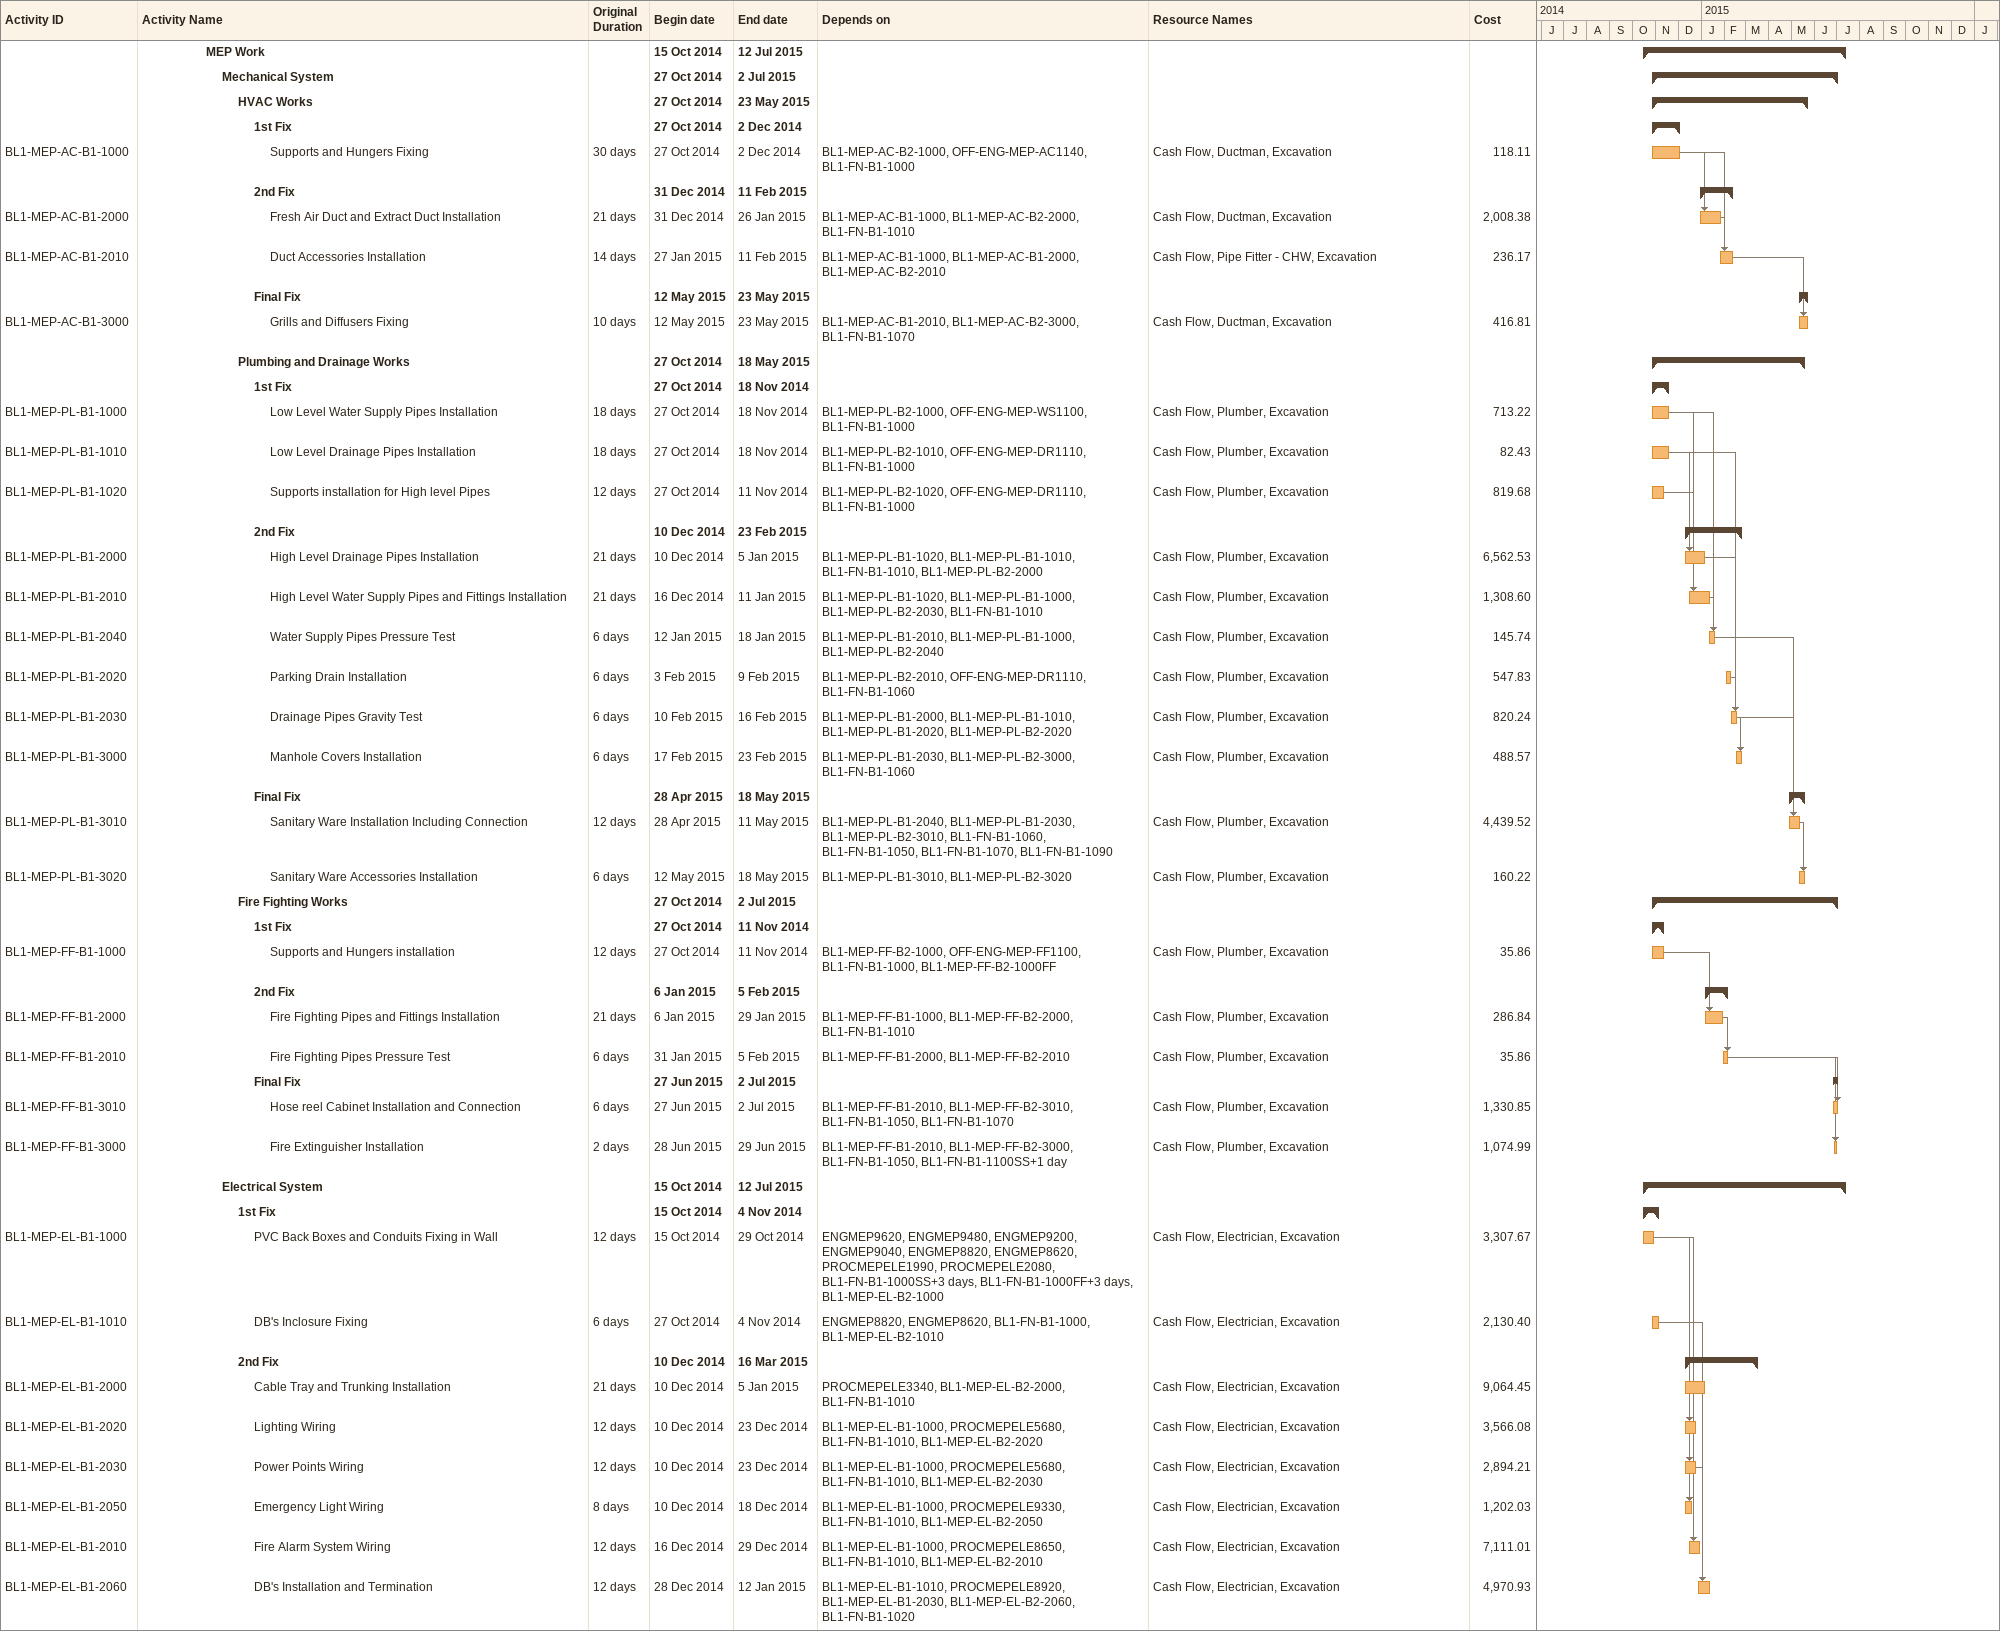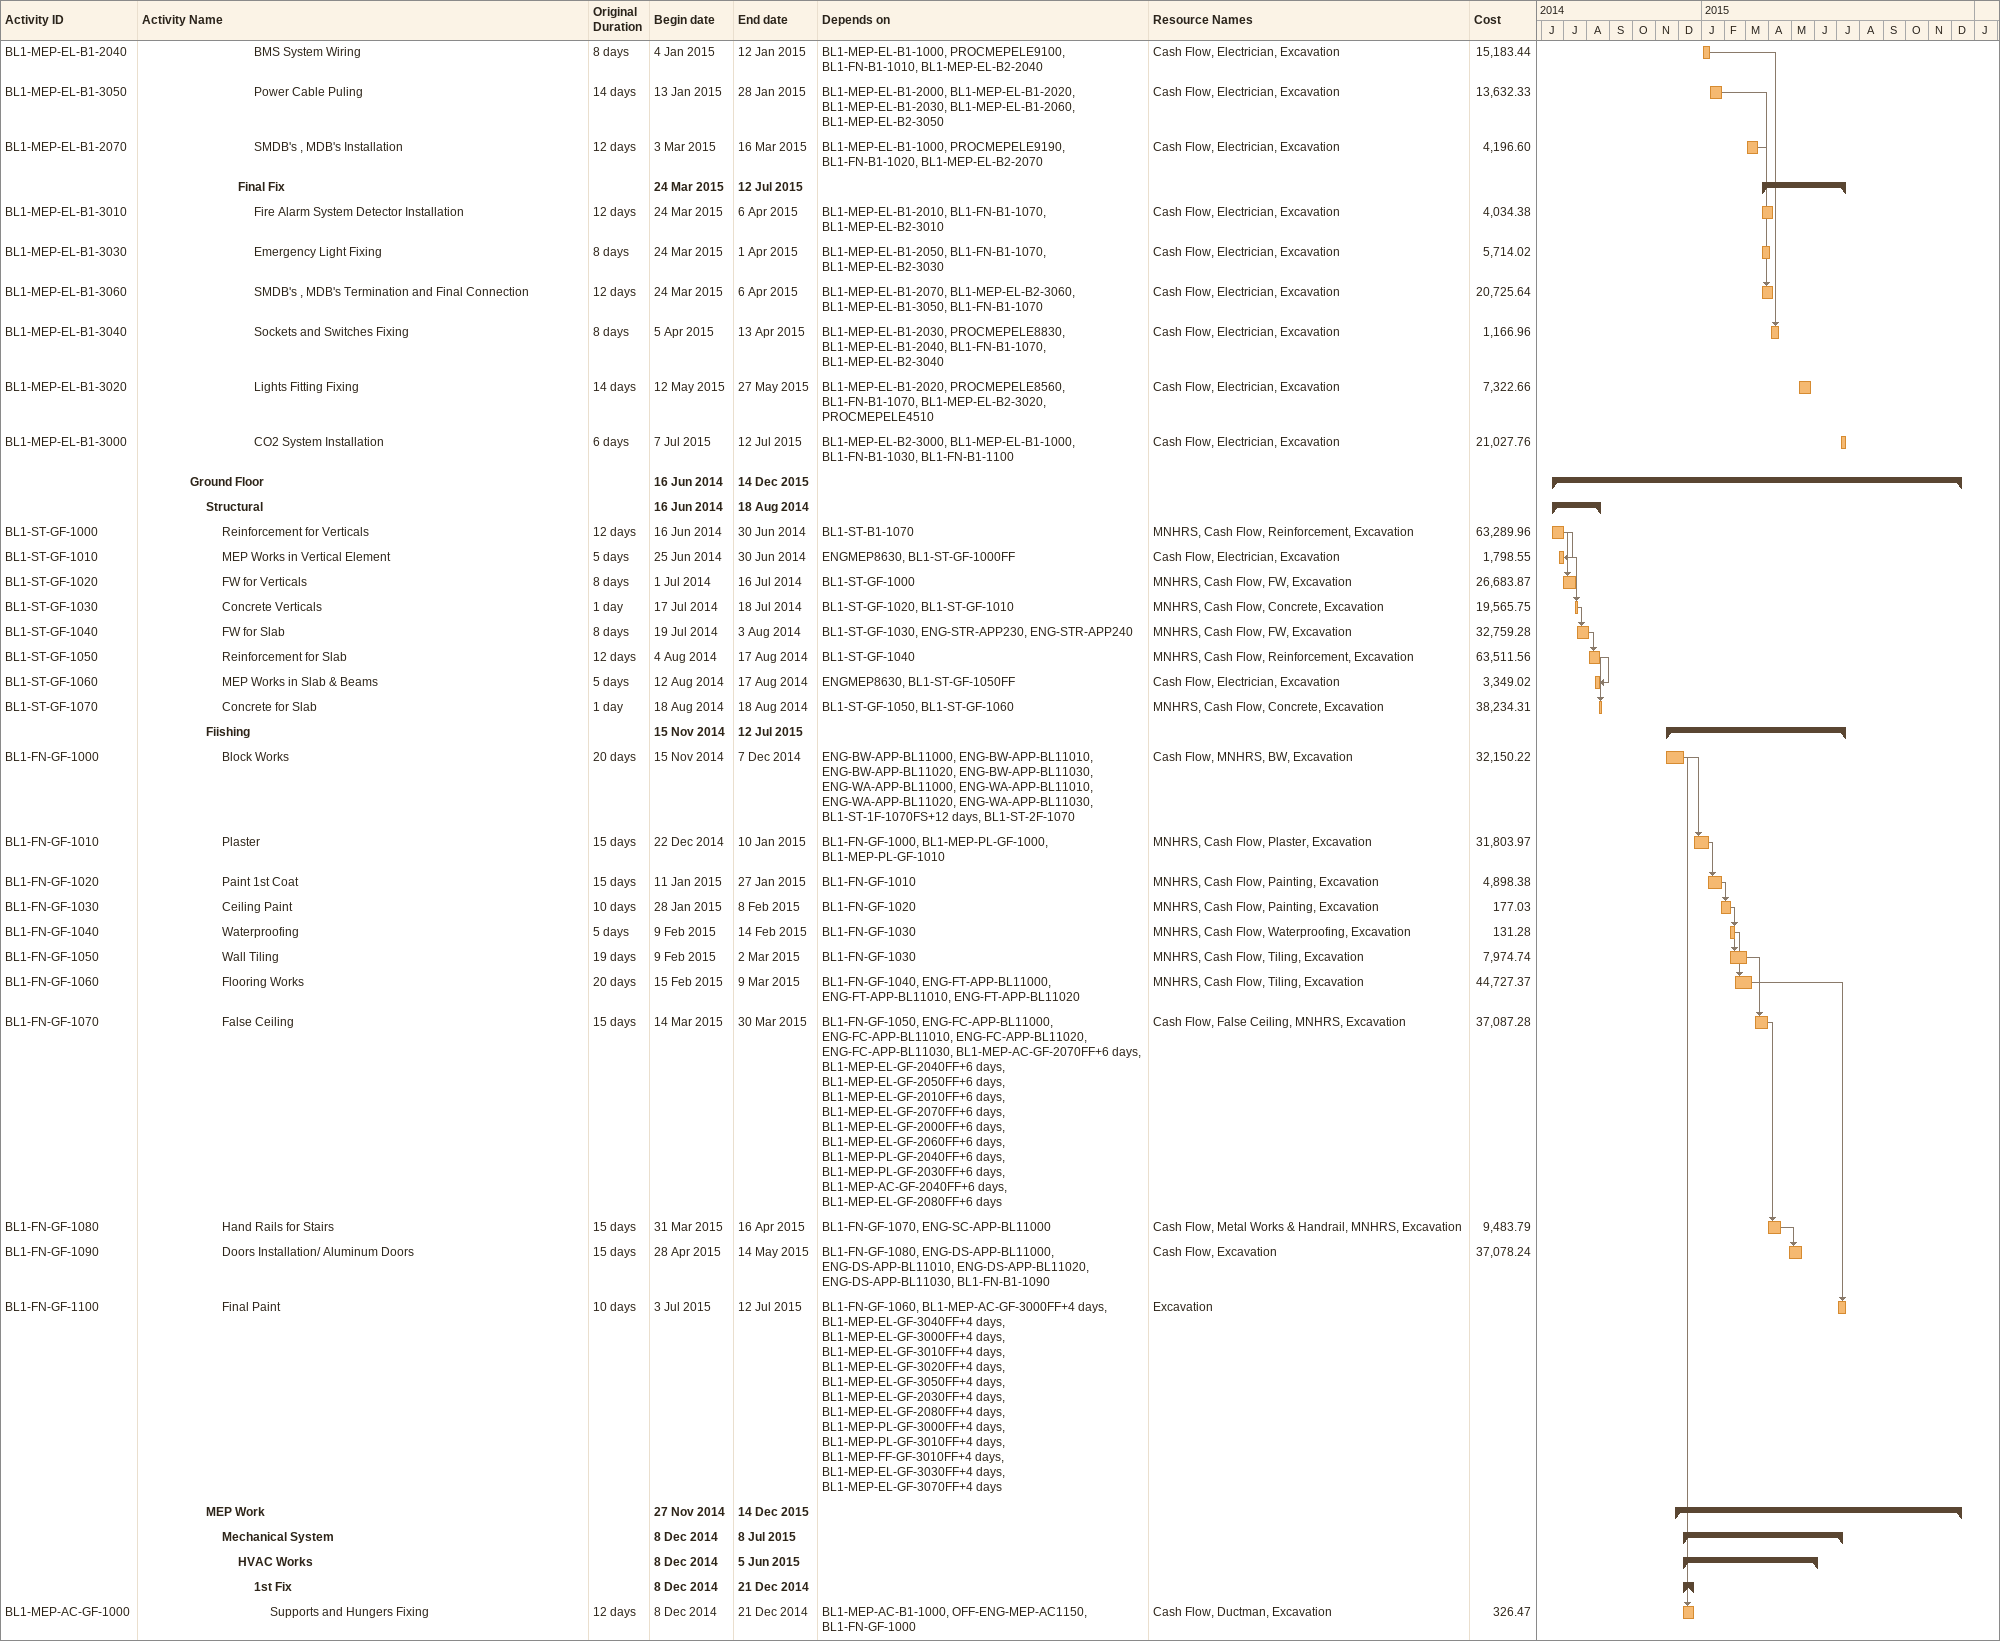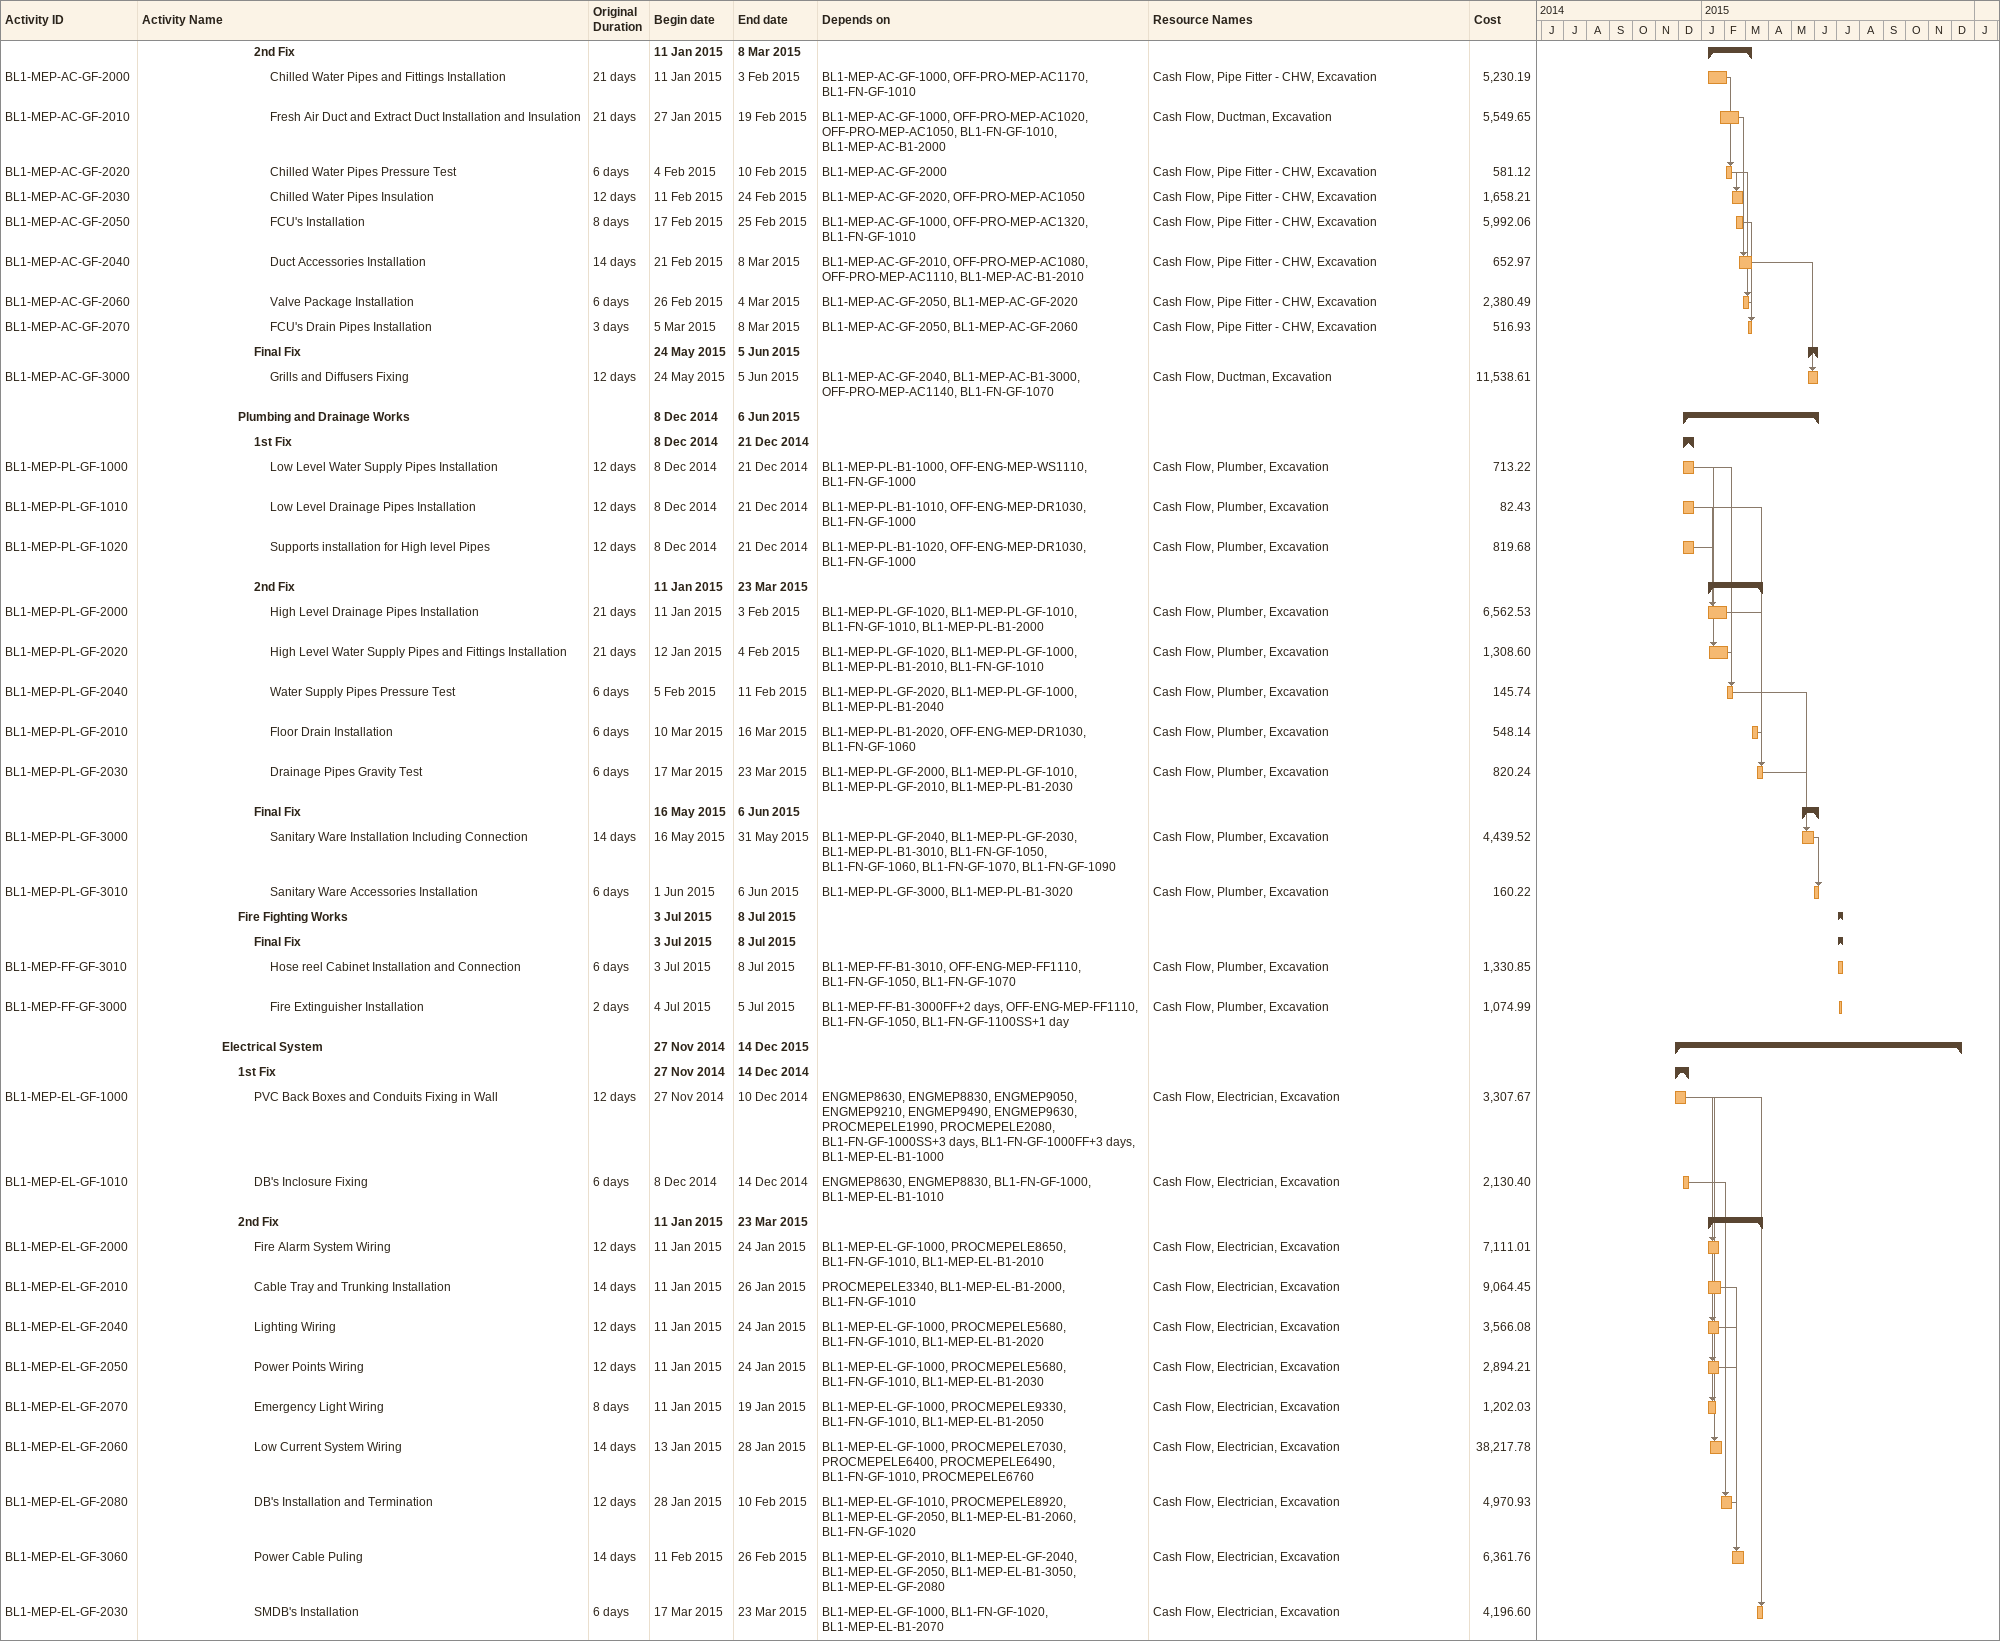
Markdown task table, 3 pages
| ID | Level | Task | Original duration | Start | Finish | Predecessors | Resources | Cost |
|---|---|---|---|---|---|---|---|---|
|  | 5 | **MEP Work** |  | 2014-10-15 | 2015-07-12 |  |  |  |
|  | 6 | **Mechanical System** |  | 2014-10-27 | 2015-07-02 |  |  |  |
|  | 7 | **HVAC Works** |  | 2014-10-27 | 2015-05-23 |  |  |  |
|  | 8 | **1st Fix** |  | 2014-10-27 | 2014-12-02 |  |  |  |
| BL1-MEP-AC-B1-1000 | 9 | Supports and Hungers Fixing | 30d | 2014-10-27 | 2014-12-02 | BL1-MEP-AC-B2-1000, OFF-ENG-MEP-AC1140, BL1-FN-B1-1000 | Cash Flow, Ductman, Excavation | 118.11 |
|  | 8 | **2nd Fix** |  | 2014-12-31 | 2015-02-11 |  |  |  |
| BL1-MEP-AC-B1-2000 | 9 | Fresh Air Duct and Extract Duct Installation | 21d | 2014-12-31 | 2015-01-26 | BL1-MEP-AC-B1-1000, BL1-MEP-AC-B2-2000, BL1-FN-B1-1010 | Cash Flow, Ductman, Excavation | 2008.38 |
| BL1-MEP-AC-B1-2010 | 9 | Duct Accessories Installation | 14d | 2015-01-27 | 2015-02-11 | BL1-MEP-AC-B1-1000, BL1-MEP-AC-B1-2000, BL1-MEP-AC-B2-2010 | Cash Flow, Pipe Fitter - CHW, Excavation | 236.17 |
|  | 8 | **Final Fix** |  | 2015-05-12 | 2015-05-23 |  |  |  |
| BL1-MEP-AC-B1-3000 | 9 | Grills and Diffusers Fixing | 10d | 2015-05-12 | 2015-05-23 | BL1-MEP-AC-B1-2010, BL1-MEP-AC-B2-3000, BL1-FN-B1-1070 | Cash Flow, Ductman, Excavation | 416.81 |
|  | 7 | **Plumbing and Drainage Works** |  | 2014-10-27 | 2015-05-18 |  |  |  |
|  | 8 | **1st Fix** |  | 2014-10-27 | 2014-11-18 |  |  |  |
| BL1-MEP-PL-B1-1000 | 9 | Low Level Water Supply Pipes Installation | 18d | 2014-10-27 | 2014-11-18 | BL1-MEP-PL-B2-1000, OFF-ENG-MEP-WS1100, BL1-FN-B1-1000 | Cash Flow, Plumber, Excavation | 713.22 |
| BL1-MEP-PL-B1-1010 | 9 | Low Level Drainage Pipes Installation | 18d | 2014-10-27 | 2014-11-18 | BL1-MEP-PL-B2-1010, OFF-ENG-MEP-DR1110, BL1-FN-B1-1000 | Cash Flow, Plumber, Excavation | 82.43 |
| BL1-MEP-PL-B1-1020 | 9 | Supports installation for High level Pipes | 12d | 2014-10-27 | 2014-11-11 | BL1-MEP-PL-B2-1020, OFF-ENG-MEP-DR1110, BL1-FN-B1-1000 | Cash Flow, Plumber, Excavation | 819.68 |
|  | 8 | **2nd Fix** |  | 2014-12-10 | 2015-02-23 |  |  |  |
| BL1-MEP-PL-B1-2000 | 9 | High Level Drainage Pipes Installation | 21d | 2014-12-10 | 2015-01-05 | BL1-MEP-PL-B1-1020, BL1-MEP-PL-B1-1010, BL1-FN-B1-1010, BL1-MEP-PL-B2-2000 | Cash Flow, Plumber, Excavation | 6562.53 |
| BL1-MEP-PL-B1-2010 | 9 | High Level Water Supply Pipes and Fittings Installation | 21d | 2014-12-16 | 2015-01-11 | BL1-MEP-PL-B1-1020, BL1-MEP-PL-B1-1000, BL1-MEP-PL-B2-2030, BL1-FN-B1-1010 | Cash Flow, Plumber, Excavation | 1308.60 |
| BL1-MEP-PL-B1-2040 | 9 | Water Supply Pipes Pressure Test | 6d | 2015-01-12 | 2015-01-18 | BL1-MEP-PL-B1-2010, BL1-MEP-PL-B1-1000, BL1-MEP-PL-B2-2040 | Cash Flow, Plumber, Excavation | 145.74 |
| BL1-MEP-PL-B1-2020 | 9 | Parking Drain Installation | 6d | 2015-02-03 | 2015-02-09 | BL1-MEP-PL-B2-2010, OFF-ENG-MEP-DR1110, BL1-FN-B1-1060 | Cash Flow, Plumber, Excavation | 547.83 |
| BL1-MEP-PL-B1-2030 | 9 | Drainage Pipes Gravity Test | 6d | 2015-02-10 | 2015-02-16 | BL1-MEP-PL-B1-2000, BL1-MEP-PL-B1-1010, BL1-MEP-PL-B1-2020, BL1-MEP-PL-B2-2020 | Cash Flow, Plumber, Excavation | 820.24 |
| BL1-MEP-PL-B1-3000 | 9 | Manhole Covers Installation | 6d | 2015-02-17 | 2015-02-23 | BL1-MEP-PL-B1-2030, BL1-MEP-PL-B2-3000, BL1-FN-B1-1060 | Cash Flow, Plumber, Excavation | 488.57 |
|  | 8 | **Final Fix** |  | 2015-04-28 | 2015-05-18 |  |  |  |
| BL1-MEP-PL-B1-3010 | 9 | Sanitary Ware Installation Including Connection | 12d | 2015-04-28 | 2015-05-11 | BL1-MEP-PL-B1-2040, BL1-MEP-PL-B1-2030, BL1-MEP-PL-B2-3010, BL1-FN-B1-1060, BL1-FN-B1-1050, BL1-FN-B1-1070, BL1-FN-B1-1090 | Cash Flow, Plumber, Excavation | 4439.52 |
| BL1-MEP-PL-B1-3020 | 9 | Sanitary Ware Accessories Installation | 6d | 2015-05-12 | 2015-05-18 | BL1-MEP-PL-B1-3010, BL1-MEP-PL-B2-3020 | Cash Flow, Plumber, Excavation | 160.22 |
|  | 7 | **Fire Fighting Works** |  | 2014-10-27 | 2015-07-02 |  |  |  |
|  | 8 | **1st Fix** |  | 2014-10-27 | 2014-11-11 |  |  |  |
| BL1-MEP-FF-B1-1000 | 9 | Supports and Hungers installation | 12d | 2014-10-27 | 2014-11-11 | BL1-MEP-FF-B2-1000, OFF-ENG-MEP-FF1100, BL1-FN-B1-1000, BL1-MEP-FF-B2-1000FF | Cash Flow, Plumber, Excavation | 35.86 |
|  | 8 | **2nd Fix** |  | 2015-01-06 | 2015-02-05 |  |  |  |
| BL1-MEP-FF-B1-2000 | 9 | Fire Fighting Pipes and Fittings Installation | 21d | 2015-01-06 | 2015-01-29 | BL1-MEP-FF-B1-1000, BL1-MEP-FF-B2-2000, BL1-FN-B1-1010 | Cash Flow, Plumber, Excavation | 286.84 |
| BL1-MEP-FF-B1-2010 | 9 | Fire Fighting Pipes Pressure Test | 6d | 2015-01-31 | 2015-02-05 | BL1-MEP-FF-B1-2000, BL1-MEP-FF-B2-2010 | Cash Flow, Plumber, Excavation | 35.86 |
|  | 8 | **Final Fix** |  | 2015-06-27 | 2015-07-02 |  |  |  |
| BL1-MEP-FF-B1-3010 | 9 | Hose reel Cabinet Installation and Connection | 6d | 2015-06-27 | 2015-07-02 | BL1-MEP-FF-B1-2010, BL1-MEP-FF-B2-3010, BL1-FN-B1-1050, BL1-FN-B1-1070 | Cash Flow, Plumber, Excavation | 1330.85 |
| BL1-MEP-FF-B1-3000 | 9 | Fire Extinguisher Installation | 2d | 2015-06-28 | 2015-06-29 | BL1-MEP-FF-B1-2010, BL1-MEP-FF-B2-3000, BL1-FN-B1-1050, BL1-FN-B1-1100SS+1d | Cash Flow, Plumber, Excavation | 1074.99 |
|  | 6 | **Electrical System** |  | 2014-10-15 | 2015-07-12 |  |  |  |
|  | 7 | **1st Fix** |  | 2014-10-15 | 2014-11-04 |  |  |  |
| BL1-MEP-EL-B1-1000 | 8 | PVC Back Boxes and Conduits Fixing in Wall | 12d | 2014-10-15 | 2014-10-29 | ENGMEP9620, ENGMEP9480, ENGMEP9200, ENGMEP9040, ENGMEP8820, ENGMEP8620, PROCMEPELE1990, PROCMEPELE2080, BL1-FN-B1-1000SS+3d, BL1-FN-B1-1000FF+3d, BL1-MEP-EL-B2-1000 | Cash Flow, Electrician, Excavation | 3307.67 |
| BL1-MEP-EL-B1-1010 | 8 | DB's Inclosure Fixing | 6d | 2014-10-27 | 2014-11-04 | ENGMEP8820, ENGMEP8620, BL1-FN-B1-1000, BL1-MEP-EL-B2-1010 | Cash Flow, Electrician, Excavation | 2130.40 |
|  | 7 | **2nd Fix** |  | 2014-12-10 | 2015-03-16 |  |  |  |
| BL1-MEP-EL-B1-2000 | 8 | Cable Tray and Trunking Installation | 21d | 2014-12-10 | 2015-01-05 | PROCMEPELE3340, BL1-MEP-EL-B2-2000, BL1-FN-B1-1010 | Cash Flow, Electrician, Excavation | 9064.45 |
| BL1-MEP-EL-B1-2020 | 8 | Lighting Wiring | 12d | 2014-12-10 | 2014-12-23 | BL1-MEP-EL-B1-1000, PROCMEPELE5680, BL1-FN-B1-1010, BL1-MEP-EL-B2-2020 | Cash Flow, Electrician, Excavation | 3566.08 |
| BL1-MEP-EL-B1-2030 | 8 | Power Points Wiring | 12d | 2014-12-10 | 2014-12-23 | BL1-MEP-EL-B1-1000, PROCMEPELE5680, BL1-FN-B1-1010, BL1-MEP-EL-B2-2030 | Cash Flow, Electrician, Excavation | 2894.21 |
| BL1-MEP-EL-B1-2050 | 8 | Emergency Light Wiring | 8d | 2014-12-10 | 2014-12-18 | BL1-MEP-EL-B1-1000, PROCMEPELE9330, BL1-FN-B1-1010, BL1-MEP-EL-B2-2050 | Cash Flow, Electrician, Excavation | 1202.03 |
| BL1-MEP-EL-B1-2010 | 8 | Fire Alarm System Wiring | 12d | 2014-12-16 | 2014-12-29 | BL1-MEP-EL-B1-1000, PROCMEPELE8650, BL1-FN-B1-1010, BL1-MEP-EL-B2-2010 | Cash Flow, Electrician, Excavation | 7111.01 |
| BL1-MEP-EL-B1-2060 | 8 | DB's Installation and Termination | 12d | 2014-12-28 | 2015-01-12 | BL1-MEP-EL-B1-1010, PROCMEPELE8920, BL1-MEP-EL-B1-2030, BL1-MEP-EL-B2-2060, BL1-FN-B1-1020 | Cash Flow, Electrician, Excavation | 4970.93 |
| BL1-MEP-EL-B1-2040 | 8 | BMS System Wiring | 8d | 2015-01-04 | 2015-01-12 | BL1-MEP-EL-B1-1000, PROCMEPELE9100, BL1-FN-B1-1010, BL1-MEP-EL-B2-2040 | Cash Flow, Electrician, Excavation | 15183.44 |
| BL1-MEP-EL-B1-3050 | 8 | Power Cable Puling | 14d | 2015-01-13 | 2015-01-28 | BL1-MEP-EL-B1-2000, BL1-MEP-EL-B1-2020, BL1-MEP-EL-B1-2030, BL1-MEP-EL-B1-2060, BL1-MEP-EL-B2-3050 | Cash Flow, Electrician, Excavation | 13632.33 |
| BL1-MEP-EL-B1-2070 | 8 | SMDB's , MDB's Installation | 12d | 2015-03-03 | 2015-03-16 | BL1-MEP-EL-B1-1000, PROCMEPELE9190, BL1-FN-B1-1020, BL1-MEP-EL-B2-2070 | Cash Flow, Electrician, Excavation | 4196.60 |
|  | 7 | **Final Fix** |  | 2015-03-24 | 2015-07-12 |  |  |  |
| BL1-MEP-EL-B1-3010 | 8 | Fire Alarm System Detector Installation | 12d | 2015-03-24 | 2015-04-06 | BL1-MEP-EL-B1-2010, BL1-FN-B1-1070, BL1-MEP-EL-B2-3010 | Cash Flow, Electrician, Excavation | 4034.38 |
| BL1-MEP-EL-B1-3030 | 8 | Emergency Light Fixing | 8d | 2015-03-24 | 2015-04-01 | BL1-MEP-EL-B1-2050, BL1-FN-B1-1070, BL1-MEP-EL-B2-3030 | Cash Flow, Electrician, Excavation | 5714.02 |
| BL1-MEP-EL-B1-3060 | 8 | SMDB's , MDB's Termination and Final Connection | 12d | 2015-03-24 | 2015-04-06 | BL1-MEP-EL-B1-2070, BL1-MEP-EL-B2-3060, BL1-MEP-EL-B1-3050, BL1-FN-B1-1070 | Cash Flow, Electrician, Excavation | 20725.64 |
| BL1-MEP-EL-B1-3040 | 8 | Sockets and Switches Fixing | 8d | 2015-04-05 | 2015-04-13 | BL1-MEP-EL-B1-2030, PROCMEPELE8830, BL1-MEP-EL-B1-2040, BL1-FN-B1-1070, BL1-MEP-EL-B2-3040 | Cash Flow, Electrician, Excavation | 1166.96 |
| BL1-MEP-EL-B1-3020 | 8 | Lights Fitting Fixing | 14d | 2015-05-12 | 2015-05-27 | BL1-MEP-EL-B1-2020, PROCMEPELE8560, BL1-FN-B1-1070, BL1-MEP-EL-B2-3020, PROCMEPELE4510 | Cash Flow, Electrician, Excavation | 7322.66 |
| BL1-MEP-EL-B1-3000 | 8 | CO2 System Installation | 6d | 2015-07-07 | 2015-07-12 | BL1-MEP-EL-B2-3000, BL1-MEP-EL-B1-1000, BL1-FN-B1-1030, BL1-FN-B1-1100 | Cash Flow, Electrician, Excavation | 21027.76 |
|  | 4 | **Ground Floor** |  | 2014-06-16 | 2015-12-14 |  |  |  |
|  | 5 | **Structural** |  | 2014-06-16 | 2014-08-18 |  |  |  |
| BL1-ST-GF-1000 | 6 | Reinforcement for Verticals | 12d | 2014-06-16 | 2014-06-30 | BL1-ST-B1-1070 | MNHRS, Cash Flow, Reinforcement, Excavation | 63289.96 |
| BL1-ST-GF-1010 | 6 | MEP Works in Vertical Element | 5d | 2014-06-25 | 2014-06-30 | ENGMEP8630, BL1-ST-GF-1000FF | Cash Flow, Electrician, Excavation | 1798.55 |
| BL1-ST-GF-1020 | 6 | FW for Verticals | 8d | 2014-07-01 | 2014-07-16 | BL1-ST-GF-1000 | MNHRS, Cash Flow, FW, Excavation | 26683.87 |
| BL1-ST-GF-1030 | 6 | Concrete Verticals | 1d | 2014-07-17 | 2014-07-18 | BL1-ST-GF-1020, BL1-ST-GF-1010 | MNHRS, Cash Flow, Concrete, Excavation | 19565.75 |
| BL1-ST-GF-1040 | 6 | FW for Slab | 8d | 2014-07-19 | 2014-08-03 | BL1-ST-GF-1030, ENG-STR-APP230, ENG-STR-APP240 | MNHRS, Cash Flow, FW, Excavation | 32759.28 |
| BL1-ST-GF-1050 | 6 | Reinforcement for Slab | 12d | 2014-08-04 | 2014-08-17 | BL1-ST-GF-1040 | MNHRS, Cash Flow, Reinforcement, Excavation | 63511.56 |
| BL1-ST-GF-1060 | 6 | MEP Works in Slab & Beams | 5d | 2014-08-12 | 2014-08-17 | ENGMEP8630, BL1-ST-GF-1050FF | Cash Flow, Electrician, Excavation | 3349.02 |
| BL1-ST-GF-1070 | 6 | Concrete for Slab | 1d | 2014-08-18 | 2014-08-18 | BL1-ST-GF-1050, BL1-ST-GF-1060 | MNHRS, Cash Flow, Concrete, Excavation | 38234.31 |
|  | 5 | **Fiishing** |  | 2014-11-15 | 2015-07-12 |  |  |  |
| BL1-FN-GF-1000 | 6 | Block Works | 20d | 2014-11-15 | 2014-12-07 | ENG-BW-APP-BL11000, ENG-BW-APP-BL11010, ENG-BW-APP-BL11020, ENG-BW-APP-BL11030, ENG-WA-APP-BL11000, ENG-WA-APP-BL11010, ENG-WA-APP-BL11020, ENG-WA-APP-BL11030, BL1-ST-1F-1070FS+12d, BL1-ST-2F-1070 | Cash Flow, MNHRS, BW, Excavation | 32150.22 |
| BL1-FN-GF-1010 | 6 | Plaster | 15d | 2014-12-22 | 2015-01-10 | BL1-FN-GF-1000, BL1-MEP-PL-GF-1000, BL1-MEP-PL-GF-1010 | MNHRS, Cash Flow, Plaster, Excavation | 31803.97 |
| BL1-FN-GF-1020 | 6 | Paint 1st Coat | 15d | 2015-01-11 | 2015-01-27 | BL1-FN-GF-1010 | MNHRS, Cash Flow, Painting, Excavation | 4898.38 |
| BL1-FN-GF-1030 | 6 | Ceiling Paint | 10d | 2015-01-28 | 2015-02-08 | BL1-FN-GF-1020 | MNHRS, Cash Flow, Painting, Excavation | 177.03 |
| BL1-FN-GF-1040 | 6 | Waterproofing | 5d | 2015-02-09 | 2015-02-14 | BL1-FN-GF-1030 | MNHRS, Cash Flow, Waterproofing, Excavation | 131.28 |
| BL1-FN-GF-1050 | 6 | Wall Tiling | 19d | 2015-02-09 | 2015-03-02 | BL1-FN-GF-1030 | MNHRS, Cash Flow, Tiling, Excavation | 7974.74 |
| BL1-FN-GF-1060 | 6 | Flooring Works | 20d | 2015-02-15 | 2015-03-09 | BL1-FN-GF-1040, ENG-FT-APP-BL11000, ENG-FT-APP-BL11010, ENG-FT-APP-BL11020 | MNHRS, Cash Flow, Tiling, Excavation | 44727.37 |
| BL1-FN-GF-1070 | 6 | False Ceiling | 15d | 2015-03-14 | 2015-03-30 | BL1-FN-GF-1050, ENG-FC-APP-BL11000, ENG-FC-APP-BL11010, ENG-FC-APP-BL11020, ENG-FC-APP-BL11030, BL1-MEP-AC-GF-2070FF+6d, BL1-MEP-EL-GF-2040FF+6d, BL1-MEP-EL-GF-2050FF+6d, BL1-MEP-EL-GF-2010FF+6d, BL1-MEP-EL-GF-2070FF+6d, BL1-MEP-EL-GF-2000FF+6d, BL1-MEP-EL-GF-2060FF+6d, BL1-MEP-PL-GF-2040FF+6d, BL1-MEP-PL-GF-2030FF+6d, BL1-MEP-AC-GF-2040FF+6d, BL1-MEP-EL-GF-2080FF+6d | Cash Flow, False Ceiling, MNHRS, Excavation | 37087.28 |
| BL1-FN-GF-1080 | 6 | Hand Rails for Stairs | 15d | 2015-03-31 | 2015-04-16 | BL1-FN-GF-1070, ENG-SC-APP-BL11000 | Cash Flow, Metal Works & Handrail, MNHRS, Excavation | 9483.79 |
| BL1-FN-GF-1090 | 6 | Doors Installation/ Aluminum Doors | 15d | 2015-04-28 | 2015-05-14 | BL1-FN-GF-1080, ENG-DS-APP-BL11000, ENG-DS-APP-BL11010, ENG-DS-APP-BL11020, ENG-DS-APP-BL11030, BL1-FN-B1-1090 | Cash Flow, Excavation | 37078.24 |
| BL1-FN-GF-1100 | 6 | Final Paint | 10d | 2015-07-03 | 2015-07-12 | BL1-FN-GF-1060, BL1-MEP-AC-GF-3000FF+4d, BL1-MEP-EL-GF-3040FF+4d, BL1-MEP-EL-GF-3000FF+4d, BL1-MEP-EL-GF-3010FF+4d, BL1-MEP-EL-GF-3020FF+4d, BL1-MEP-EL-GF-3050FF+4d, BL1-MEP-EL-GF-2030FF+4d, BL1-MEP-EL-GF-2080FF+4d, BL1-MEP-PL-GF-3000FF+4d, BL1-MEP-PL-GF-3010FF+4d, BL1-MEP-FF-GF-3010FF+4d, BL1-MEP-EL-GF-3030FF+4d, BL1-MEP-EL-GF-3070FF+4d | Excavation |  |
|  | 5 | **MEP Work** |  | 2014-11-27 | 2015-12-14 |  |  |  |
|  | 6 | **Mechanical System** |  | 2014-12-08 | 2015-07-08 |  |  |  |
|  | 7 | **HVAC Works** |  | 2014-12-08 | 2015-06-05 |  |  |  |
|  | 8 | **1st Fix** |  | 2014-12-08 | 2014-12-21 |  |  |  |
| BL1-MEP-AC-GF-1000 | 9 | Supports and Hungers Fixing | 12d | 2014-12-08 | 2014-12-21 | BL1-MEP-AC-B1-1000, OFF-ENG-MEP-AC1150, BL1-FN-GF-1000 | Cash Flow, Ductman, Excavation | 326.47 |
|  | 8 | **2nd Fix** |  | 2015-01-11 | 2015-03-08 |  |  |  |
| BL1-MEP-AC-GF-2000 | 9 | Chilled Water Pipes and Fittings Installation | 21d | 2015-01-11 | 2015-02-03 | BL1-MEP-AC-GF-1000, OFF-PRO-MEP-AC1170, BL1-FN-GF-1010 | Cash Flow, Pipe Fitter - CHW, Excavation | 5230.19 |
| BL1-MEP-AC-GF-2010 | 9 | Fresh Air Duct and Extract Duct Installation and Insulation | 21d | 2015-01-27 | 2015-02-19 | BL1-MEP-AC-GF-1000, OFF-PRO-MEP-AC1020, OFF-PRO-MEP-AC1050, BL1-FN-GF-1010, BL1-MEP-AC-B1-2000 | Cash Flow, Ductman, Excavation | 5549.65 |
| BL1-MEP-AC-GF-2020 | 9 | Chilled Water Pipes Pressure Test | 6d | 2015-02-04 | 2015-02-10 | BL1-MEP-AC-GF-2000 | Cash Flow, Pipe Fitter - CHW, Excavation | 581.12 |
| BL1-MEP-AC-GF-2030 | 9 | Chilled Water Pipes Insulation | 12d | 2015-02-11 | 2015-02-24 | BL1-MEP-AC-GF-2020, OFF-PRO-MEP-AC1050 | Cash Flow, Pipe Fitter - CHW, Excavation | 1658.21 |
| BL1-MEP-AC-GF-2050 | 9 | FCU's Installation | 8d | 2015-02-17 | 2015-02-25 | BL1-MEP-AC-GF-1000, OFF-PRO-MEP-AC1320, BL1-FN-GF-1010 | Cash Flow, Pipe Fitter - CHW, Excavation | 5992.06 |
| BL1-MEP-AC-GF-2040 | 9 | Duct Accessories Installation | 14d | 2015-02-21 | 2015-03-08 | BL1-MEP-AC-GF-2010, OFF-PRO-MEP-AC1080, OFF-PRO-MEP-AC1110, BL1-MEP-AC-B1-2010 | Cash Flow, Pipe Fitter - CHW, Excavation | 652.97 |
| BL1-MEP-AC-GF-2060 | 9 | Valve Package Installation | 6d | 2015-02-26 | 2015-03-04 | BL1-MEP-AC-GF-2050, BL1-MEP-AC-GF-2020 | Cash Flow, Pipe Fitter - CHW, Excavation | 2380.49 |
| BL1-MEP-AC-GF-2070 | 9 | FCU's Drain Pipes Installation | 3d | 2015-03-05 | 2015-03-08 | BL1-MEP-AC-GF-2050, BL1-MEP-AC-GF-2060 | Cash Flow, Pipe Fitter - CHW, Excavation | 516.93 |
|  | 8 | **Final Fix** |  | 2015-05-24 | 2015-06-05 |  |  |  |
| BL1-MEP-AC-GF-3000 | 9 | Grills and Diffusers Fixing | 12d | 2015-05-24 | 2015-06-05 | BL1-MEP-AC-GF-2040, BL1-MEP-AC-B1-3000, OFF-PRO-MEP-AC1140, BL1-FN-GF-1070 | Cash Flow, Ductman, Excavation | 11538.61 |
|  | 7 | **Plumbing and Drainage Works** |  | 2014-12-08 | 2015-06-06 |  |  |  |
|  | 8 | **1st Fix** |  | 2014-12-08 | 2014-12-21 |  |  |  |
| BL1-MEP-PL-GF-1000 | 9 | Low Level Water Supply Pipes Installation | 12d | 2014-12-08 | 2014-12-21 | BL1-MEP-PL-B1-1000, OFF-ENG-MEP-WS1110, BL1-FN-GF-1000 | Cash Flow, Plumber, Excavation | 713.22 |
| BL1-MEP-PL-GF-1010 | 9 | Low Level Drainage Pipes Installation | 12d | 2014-12-08 | 2014-12-21 | BL1-MEP-PL-B1-1010, OFF-ENG-MEP-DR1030, BL1-FN-GF-1000 | Cash Flow, Plumber, Excavation | 82.43 |
| BL1-MEP-PL-GF-1020 | 9 | Supports installation for High level Pipes | 12d | 2014-12-08 | 2014-12-21 | BL1-MEP-PL-B1-1020, OFF-ENG-MEP-DR1030, BL1-FN-GF-1000 | Cash Flow, Plumber, Excavation | 819.68 |
|  | 8 | **2nd Fix** |  | 2015-01-11 | 2015-03-23 |  |  |  |
| BL1-MEP-PL-GF-2000 | 9 | High Level Drainage Pipes Installation | 21d | 2015-01-11 | 2015-02-03 | BL1-MEP-PL-GF-1020, BL1-MEP-PL-GF-1010, BL1-FN-GF-1010, BL1-MEP-PL-B1-2000 | Cash Flow, Plumber, Excavation | 6562.53 |
| BL1-MEP-PL-GF-2020 | 9 | High Level Water Supply Pipes and Fittings Installation | 21d | 2015-01-12 | 2015-02-04 | BL1-MEP-PL-GF-1020, BL1-MEP-PL-GF-1000, BL1-MEP-PL-B1-2010, BL1-FN-GF-1010 | Cash Flow, Plumber, Excavation | 1308.60 |
| BL1-MEP-PL-GF-2040 | 9 | Water Supply Pipes Pressure Test | 6d | 2015-02-05 | 2015-02-11 | BL1-MEP-PL-GF-2020, BL1-MEP-PL-GF-1000, BL1-MEP-PL-B1-2040 | Cash Flow, Plumber, Excavation | 145.74 |
| BL1-MEP-PL-GF-2010 | 9 | Floor Drain Installation | 6d | 2015-03-10 | 2015-03-16 | BL1-MEP-PL-B1-2020, OFF-ENG-MEP-DR1030, BL1-FN-GF-1060 | Cash Flow, Plumber, Excavation | 548.14 |
| BL1-MEP-PL-GF-2030 | 9 | Drainage Pipes Gravity Test | 6d | 2015-03-17 | 2015-03-23 | BL1-MEP-PL-GF-2000, BL1-MEP-PL-GF-1010, BL1-MEP-PL-GF-2010, BL1-MEP-PL-B1-2030 | Cash Flow, Plumber, Excavation | 820.24 |
|  | 8 | **Final Fix** |  | 2015-05-16 | 2015-06-06 |  |  |  |
| BL1-MEP-PL-GF-3000 | 9 | Sanitary Ware Installation Including Connection | 14d | 2015-05-16 | 2015-05-31 | BL1-MEP-PL-GF-2040, BL1-MEP-PL-GF-2030, BL1-MEP-PL-B1-3010, BL1-FN-GF-1050, BL1-FN-GF-1060, BL1-FN-GF-1070, BL1-FN-GF-1090 | Cash Flow, Plumber, Excavation | 4439.52 |
| BL1-MEP-PL-GF-3010 | 9 | Sanitary Ware Accessories Installation | 6d | 2015-06-01 | 2015-06-06 | BL1-MEP-PL-GF-3000, BL1-MEP-PL-B1-3020 | Cash Flow, Plumber, Excavation | 160.22 |
|  | 7 | **Fire Fighting Works** |  | 2015-07-03 | 2015-07-08 |  |  |  |
|  | 8 | **Final Fix** |  | 2015-07-03 | 2015-07-08 |  |  |  |
| BL1-MEP-FF-GF-3010 | 9 | Hose reel Cabinet Installation and Connection | 6d | 2015-07-03 | 2015-07-08 | BL1-MEP-FF-B1-3010, OFF-ENG-MEP-FF1110, BL1-FN-GF-1050, BL1-FN-GF-1070 | Cash Flow, Plumber, Excavation | 1330.85 |
| BL1-MEP-FF-GF-3000 | 9 | Fire Extinguisher Installation | 2d | 2015-07-04 | 2015-07-05 | BL1-MEP-FF-B1-3000FF+2d, OFF-ENG-MEP-FF1110, BL1-FN-GF-1050, BL1-FN-GF-1100SS+1d | Cash Flow, Plumber, Excavation | 1074.99 |
|  | 6 | **Electrical System** |  | 2014-11-27 | 2015-12-14 |  |  |  |
|  | 7 | **1st Fix** |  | 2014-11-27 | 2014-12-14 |  |  |  |
| BL1-MEP-EL-GF-1000 | 8 | PVC Back Boxes and Conduits Fixing in Wall | 12d | 2014-11-27 | 2014-12-10 | ENGMEP8630, ENGMEP8830, ENGMEP9050, ENGMEP9210, ENGMEP9490, ENGMEP9630, PROCMEPELE1990, PROCMEPELE2080, BL1-FN-GF-1000SS+3d, BL1-FN-GF-1000FF+3d, BL1-MEP-EL-B1-1000 | Cash Flow, Electrician, Excavation | 3307.67 |
| BL1-MEP-EL-GF-1010 | 8 | DB's Inclosure Fixing | 6d | 2014-12-08 | 2014-12-14 | ENGMEP8630, ENGMEP8830, BL1-FN-GF-1000, BL1-MEP-EL-B1-1010 | Cash Flow, Electrician, Excavation | 2130.40 |
|  | 7 | **2nd Fix** |  | 2015-01-11 | 2015-03-23 |  |  |  |
| BL1-MEP-EL-GF-2000 | 8 | Fire Alarm System Wiring | 12d | 2015-01-11 | 2015-01-24 | BL1-MEP-EL-GF-1000, PROCMEPELE8650, BL1-FN-GF-1010, BL1-MEP-EL-B1-2010 | Cash Flow, Electrician, Excavation | 7111.01 |
| BL1-MEP-EL-GF-2010 | 8 | Cable Tray and Trunking Installation | 14d | 2015-01-11 | 2015-01-26 | PROCMEPELE3340, BL1-MEP-EL-B1-2000, BL1-FN-GF-1010 | Cash Flow, Electrician, Excavation | 9064.45 |
| BL1-MEP-EL-GF-2040 | 8 | Lighting Wiring | 12d | 2015-01-11 | 2015-01-24 | BL1-MEP-EL-GF-1000, PROCMEPELE5680, BL1-FN-GF-1010, BL1-MEP-EL-B1-2020 | Cash Flow, Electrician, Excavation | 3566.08 |
| BL1-MEP-EL-GF-2050 | 8 | Power Points Wiring | 12d | 2015-01-11 | 2015-01-24 | BL1-MEP-EL-GF-1000, PROCMEPELE5680, BL1-FN-GF-1010, BL1-MEP-EL-B1-2030 | Cash Flow, Electrician, Excavation | 2894.21 |
| BL1-MEP-EL-GF-2070 | 8 | Emergency Light Wiring | 8d | 2015-01-11 | 2015-01-19 | BL1-MEP-EL-GF-1000, PROCMEPELE9330, BL1-FN-GF-1010, BL1-MEP-EL-B1-2050 | Cash Flow, Electrician, Excavation | 1202.03 |
| BL1-MEP-EL-GF-2060 | 8 | Low Current System Wiring | 14d | 2015-01-13 | 2015-01-28 | BL1-MEP-EL-GF-1000, PROCMEPELE7030, PROCMEPELE6400, PROCMEPELE6490, BL1-FN-GF-1010, PROCMEPELE6760 | Cash Flow, Electrician, Excavation | 38217.78 |
| BL1-MEP-EL-GF-2080 | 8 | DB's Installation and Termination | 12d | 2015-01-28 | 2015-02-10 | BL1-MEP-EL-GF-1010, PROCMEPELE8920, BL1-MEP-EL-GF-2050, BL1-MEP-EL-B1-2060, BL1-FN-GF-1020 | Cash Flow, Electrician, Excavation | 4970.93 |
| BL1-MEP-EL-GF-3060 | 8 | Power Cable Puling | 14d | 2015-02-11 | 2015-02-26 | BL1-MEP-EL-GF-2010, BL1-MEP-EL-GF-2040, BL1-MEP-EL-GF-2050, BL1-MEP-EL-B1-3050, BL1-MEP-EL-GF-2080 | Cash Flow, Electrician, Excavation | 6361.76 |
| BL1-MEP-EL-GF-2030 | 8 | SMDB's Installation | 6d | 2015-03-17 | 2015-03-23 | BL1-MEP-EL-GF-1000, BL1-FN-GF-1020, BL1-MEP-EL-B1-2070 | Cash Flow, Electrician, Excavation | 4196.60 |
